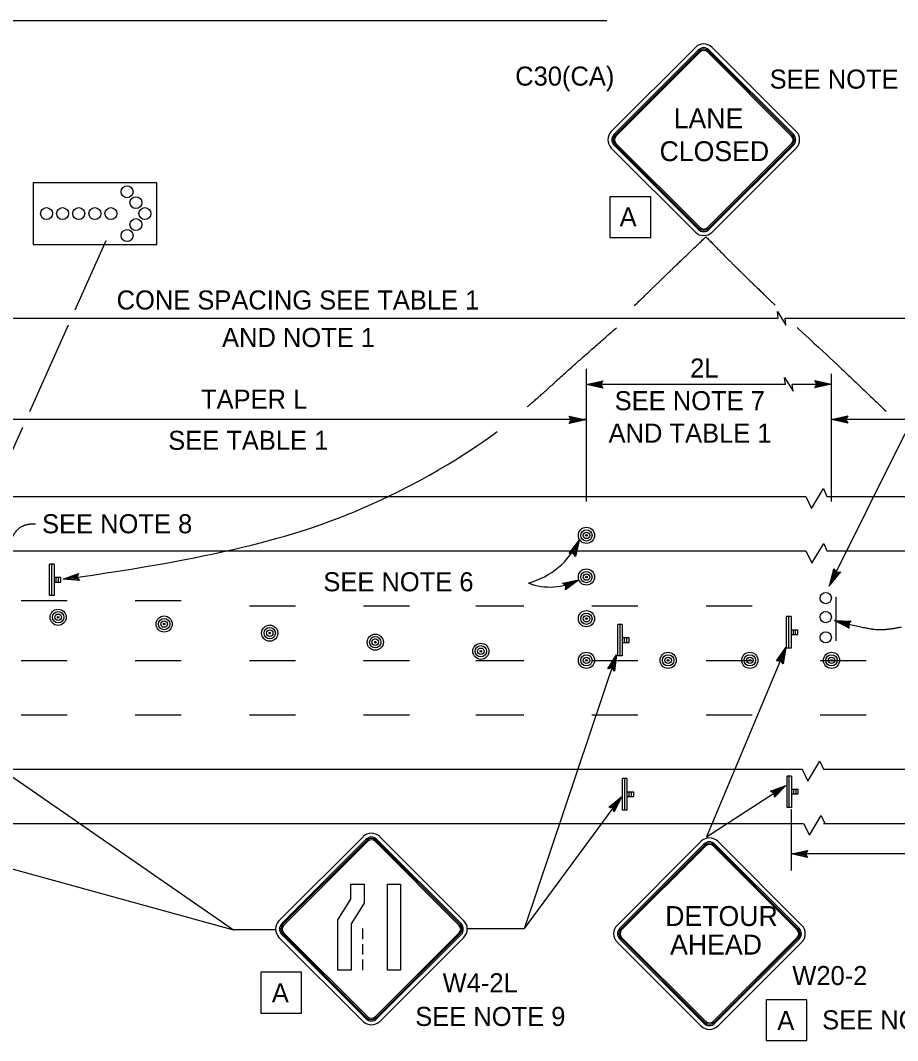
# Model space of a CAD drawing. Extents: x -894 to 866, y -472 to 714.
# Drawn here: x -43.5 to 278.6, y -70.1 to 304.7 of the extents above; entities that cross this region are included whole.
import ezdxf

# ---------------------------------------------------------------- set-up
doc = ezdxf.new("R2010")
doc.units = 0
for name, color, linetype in [('rd_ES', 7, 'Continuous'), ('rd_ETW', 7, 'Continuous'), ('tcd_PVMT-MARKER', 7, 'Continuous'), ('tcd_SIGN-ROADSIDE', 7, 'Continuous'), ('tcd_SIGN-ROADSIDE-anno', 7, 'Continuous'), ('temp_TRAFFIC-CONES', 7, 'Continuous')]:
    doc.layers.add(name, color=color, linetype=linetype)

msp = doc.modelspace()

# ---------------------------------------------------------------- linework, layer by layer
at = {"layer": 'rd_ES'}
for p, q in [((-77.3, 109.79), (244.9, 109.79)), ((252.67, 109.79), (470.43, 109.79)), ((-80.01, 29.59), (243.59, 29.59)), ((251.35, 29.59), (403.68, 29.59))]:
    msp.add_line(p, q, dxfattribs=at)
for points in [[(244.9, 109.79), (247.11, 105.24), (251.48, 112.53), (252.67, 109.79)], [(243.59, 29.59), (245.7, 25.24), (250.08, 32.53), (251.35, 29.59)]]:
    msp.add_lwpolyline(points, dxfattribs=at)
at = {"layer": 'rd_ETW'}
for p, q in [((-77.31, 129.79), (244.9, 129.79)), ((252.66, 129.79), (796.37, 129.79)), ((-79.52, 9.65), (244.09, 9.65)), ((251.35, 9.59), (523.39, 9.59))]:
    msp.add_line(p, q, dxfattribs=at)
for points in [[(244.9, 129.79), (247.01, 125.43), (251.38, 132.73), (252.66, 129.79)], [(244.09, 9.65), (246.2, 5.3), (250.57, 12.59), (251.85, 9.65)]]:
    msp.add_lwpolyline(points, dxfattribs=at)
at = {"layer": 'tcd_PVMT-MARKER'}
for p, q in [((-43.26, 91.53), (-26.34, 91.53)), ((-1.34, 91.53), (15.58, 91.53)), ((40.58, 89.59), (57.5, 89.59)), ((82.5, 89.59), (99.42, 89.59)), ((123.78, 89.59), (141.34, 89.59)), ((166.34, 89.59), (183.26, 89.59)), ((208.26, 89.59), (225.18, 89.59)), ((-43.26, 69.59), (-26.34, 69.59)), ((-1.34, 69.59), (15.58, 69.59)), ((40.58, 69.59), (57.5, 69.59)), ((82.5, 69.59), (99.42, 69.59)), ((123.78, 69.59), (141.34, 69.59)), ((166.34, 69.59), (183.26, 69.59)), ((208.26, 69.59), (225.18, 69.59)), ((250.18, 69.59), (267.1, 69.59)), ((-43.26, 49.59), (-26.34, 49.59)), ((-1.34, 49.59), (15.58, 49.59)), ((40.58, 49.59), (57.5, 49.59)), ((82.5, 49.59), (99.42, 49.59)), ((123.78, 49.59), (141.34, 49.59)), ((166.34, 49.59), (183.26, 49.59)), ((208.26, 49.59), (225.18, 49.59)), ((250.18, 49.59), (267.1, 49.59))]:
    msp.add_line(p, q, dxfattribs=at)
at = {"layer": 'tcd_SIGN-ROADSIDE'}
for p, q in [((-38.87, 245.07), (-38.87, 222.37)), ((6.53, 245.07), (-38.87, 245.07)), ((6.53, 222.37), (6.53, 245.07)), ((-38.87, 222.37), (6.53, 222.37)), ((-31.16, 104.92), (-32.81, 104.92)), ((-32.81, 93.37), (-32.81, 104.92)), ((-31.98, 93.37), (-31.98, 104.92)), ((-31.16, 104.92), (-31.16, 93.37)), ((-30.33, 99.97), (-31.16, 99.97)), ((-31.16, 99.14), (-31.16, 99.14)), ((-31.16, 98.32), (-30.33, 98.32)), ((-28.68, 99.97), (-30.33, 99.97)), ((-30.33, 98.32), (-30.33, 99.97)), ((-30.33, 98.32), (-28.68, 98.32)), ((-29.5, 98.32), (-29.5, 99.97)), ((-28.68, 98.32), (-28.68, 99.97)), ((-31.16, 93.37), (-32.81, 93.37)), ((255.94, 92.87), (255.94, 76.8)), ((177.52, 82.75), (175.87, 82.75)), ((175.87, 71.2), (175.87, 82.75)), ((176.69, 71.2), (176.69, 82.75)), ((177.52, 82.75), (177.52, 71.2)), ((239.49, 85.64), (237.84, 85.64)), ((237.84, 74.08), (237.84, 85.64)), ((238.67, 74.08), (238.67, 85.64)), ((239.49, 85.64), (239.49, 74.08)), ((240.32, 80.69), (239.49, 80.69)), ((239.49, 79.86), (239.49, 79.86)), ((239.49, 79.04), (240.32, 79.04)), ((241.97, 80.69), (240.32, 80.69)), ((240.32, 79.04), (240.32, 80.69)), ((240.32, 79.04), (241.97, 79.04)), ((241.14, 79.04), (241.14, 80.69)), ((241.97, 79.04), (241.97, 80.69)), ((178.35, 77.8), (177.52, 77.8)), ((177.52, 76.98), (177.52, 76.98)), ((177.52, 76.15), (178.35, 76.15)), ((180, 77.8), (178.35, 77.8)), ((178.35, 76.15), (178.35, 77.8)), ((178.35, 76.15), (180, 76.15)), ((179.17, 76.15), (179.17, 77.8)), ((180, 76.15), (180, 77.8)), ((239.49, 74.08), (237.84, 74.08)), ((177.52, 71.2), (175.87, 71.2)), ((239.66, 27.08), (238.01, 27.08)), ((238.01, 15.52), (238.01, 27.08)), ((238.84, 15.52), (238.84, 27.08)), ((239.66, 27.08), (239.66, 15.52)), ((179.21, 26.14), (177.56, 26.14)), ((177.56, 14.58), (177.56, 26.14)), ((178.39, 14.58), (178.39, 26.14)), ((179.21, 26.14), (179.21, 14.58)), ((180.04, 21.18), (179.21, 21.18)), ((179.21, 20.36), (179.21, 20.36)), ((179.21, 19.53), (180.04, 19.53)), ((181.69, 21.18), (180.04, 21.18)), ((180.04, 19.53), (180.04, 21.18)), ((180.04, 19.53), (181.69, 19.53)), ((180.87, 19.53), (180.87, 21.18)), ((181.69, 19.53), (181.69, 21.18)), ((240.49, 22.13), (239.66, 22.13)), ((239.66, 21.3), (239.66, 21.3)), ((239.66, 20.48), (240.49, 20.48)), ((242.14, 22.13), (240.49, 22.13)), ((240.49, 20.48), (240.49, 22.13)), ((240.49, 20.48), (242.14, 20.48)), ((241.31, 20.48), (241.31, 22.13)), ((242.14, 20.48), (242.14, 22.13)), ((239.66, 15.52), (238.01, 15.52)), ((179.21, 14.58), (177.56, 14.58)), ((77.81, -18.2), (77.81, -12.68)), ((77.81, -12.68), (82.68, -12.68)), ((82.68, -12.68), (82.68, -19.58)), ((91.25, -44.26), (91.25, -12.68)), ((91.25, -12.68), (96.12, -12.68)), ((96.12, -12.68), (96.12, -44.26)), ((73.11, -25.8), (77.81, -18.2)), ((82.68, -19.58), (77.98, -27.18)), ((73.11, -44.26), (73.11, -25.8)), ((77.98, -27.18), (77.98, -44.26)), ((82.09, -28.99), (82.09, -32.84)), ((82.09, -34.65), (82.09, -38.44)), ((82.09, -40.3), (82.09, -44.26)), ((77.98, -44.26), (73.11, -44.26)), ((96.12, -44.26), (91.25, -44.26))]:
    msp.add_line(p, q, dxfattribs=at)
for points in [[(204.36, 294.81), (173.47, 263.93)], [(205.38, 293.79), (174.49, 262.91)], [(205.72, 293.45), (174.83, 262.57)], [(206.05, 293.11), (175.17, 262.23)], [(239.65, 262.23), (208.77, 293.11)], [(239.99, 262.57), (209.11, 293.45)], [(240.33, 262.91), (209.45, 293.79)], [(241.35, 263.93), (210.47, 294.81)], [(174.49, 258.84), (205.38, 227.95)], [(174.83, 259.17), (205.72, 228.29)], [(175.17, 259.51), (206.05, 228.63)], [(208.77, 228.63), (239.65, 259.51)], [(209.11, 228.29), (239.99, 259.17)], [(209.45, 227.95), (240.33, 258.84)], [(173.47, 257.82), (204.36, 226.93)], [(210.47, 226.93), (241.35, 257.82)], [(51.43, -26.08), (82.31, 4.8)], [(52.45, -27.1), (83.33, 3.78)], [(87.41, 3.78), (118.29, -27.1)], [(88.42, 4.8), (119.31, -26.08)], [(52.79, -27.44), (83.67, 3.44)], [(53.13, -27.78), (84.01, 3.1)], [(86.73, 3.1), (117.61, -27.78)], [(87.07, 3.44), (117.95, -27.44)], [(206.46, 3.1), (175.57, -27.79)], [(207.47, 2.08), (176.59, -28.81)], [(207.81, 1.74), (176.93, -29.15)], [(208.15, 1.4), (177.27, -29.48)], [(241.75, -29.48), (210.87, 1.4)], [(242.09, -29.15), (211.21, 1.74)], [(242.43, -28.81), (211.55, 2.08)], [(243.45, -27.79), (212.56, 3.1)], [(82.31, -63.08), (51.43, -32.19)], [(83.33, -62.06), (52.45, -31.17)], [(83.67, -61.72), (52.79, -30.83)], [(84.01, -61.38), (53.13, -30.5)], [(117.61, -30.5), (86.73, -61.38)], [(117.95, -30.83), (87.07, -61.72)], [(118.29, -31.17), (87.41, -62.06)], [(119.31, -32.19), (88.42, -63.08)], [(176.59, -32.88), (207.47, -63.76)], [(176.93, -32.54), (207.81, -63.42)], [(177.27, -32.2), (208.15, -63.08)], [(210.87, -63.08), (241.75, -32.2)], [(211.21, -63.42), (242.09, -32.54)], [(211.55, -63.76), (242.43, -32.88)], [(175.57, -33.9), (206.46, -64.78)], [(212.56, -64.78), (243.45, -33.9)]]:
    msp.add_lwpolyline(points, dxfattribs=at)
for centre, radius in [((-4.34, 241.78), 2.2), ((-1.07, 237.75), 2.2), ((-33.92, 233.72), 2.2), ((-28.01, 233.72), 2.2), ((-22.09, 233.72), 2.2), ((-16.17, 233.72), 2.2), ((-10.26, 233.72), 2.2), ((2.21, 233.72), 2.2), ((-1.07, 229.69), 2.2), ((-4.34, 225.67), 2.2), ((252.23, 92.46), 2.06), ((252.23, 85.46), 2.06), ((252.24, 78.04), 2.06)]:
    msp.add_circle(centre, radius, dxfattribs=at)
for centre, radius, start, end in [((207.41, 291.76), 4.32, 45, 135), ((207.41, 291.76), 2.88, 45, 135), ((207.41, 291.76), 2.4, 45, 135), ((207.41, 291.76), 1.92, 45, 135), ((176.53, 260.87), 4.32, 135, 224.9999), ((176.53, 260.87), 2.88, 135, 224.9999), ((176.53, 260.87), 2.4, 135, 224.9999), ((238.3, 260.87), 2.4, 315, 45), ((238.3, 260.87), 2.88, 315, 45), ((238.3, 260.87), 4.32, 315, 45), ((176.53, 260.87), 1.92, 135, 224.9999), ((238.3, 260.87), 1.92, 315, 45), ((207.41, 229.99), 4.32, 225, 315), ((207.41, 229.99), 2.88, 225, 315), ((207.41, 229.99), 2.4, 225, 315), ((207.41, 229.99), 1.92, 225, 315), ((85.37, 1.75), 4.32, 45, 135), ((85.37, 1.75), 2.88, 45, 135), ((85.37, 1.75), 2.4, 45, 135), ((209.51, 0.04), 4.32, 45, 135), ((85.37, 1.75), 1.92, 45, 135), ((209.51, 0.04), 2.88, 45, 135), ((209.51, 0.04), 2.4, 45, 135), ((209.51, 0.04), 1.92, 45, 135), ((54.49, -29.14), 4.32, 135, 225), ((116.25, -29.14), 4.32, 315.0001, 45), ((54.49, -29.14), 2.88, 135, 225), ((54.49, -29.14), 2.4, 135, 225), ((54.49, -29.14), 1.92, 135, 225), ((116.25, -29.14), 1.92, 315.0001, 45), ((116.25, -29.14), 2.4, 315.0001, 45), ((116.25, -29.14), 2.88, 315.0001, 45), ((178.63, -30.84), 4.32, 135, 224.9999), ((178.63, -30.84), 2.88, 135, 224.9999), ((178.63, -30.84), 2.4, 135, 224.9999), ((178.63, -30.84), 1.92, 135, 224.9999), ((240.39, -30.84), 1.92, 315, 45), ((240.39, -30.84), 2.4, 315, 45), ((240.39, -30.84), 2.88, 315, 45), ((240.39, -30.84), 4.32, 315, 45), ((85.37, -60.02), 4.32, 225, 315), ((85.37, -60.02), 2.88, 225, 315), ((85.37, -60.02), 2.4, 225, 315), ((85.37, -60.02), 1.92, 225, 315), ((209.51, -61.73), 2.4, 225, 315), ((209.51, -61.73), 1.92, 225, 315), ((209.51, -61.73), 4.32, 225, 315), ((209.51, -61.73), 2.88, 225, 315)]:
    msp.add_arc(centre, radius, start, end, dxfattribs=at)
at = {"layer": 'tcd_SIGN-ROADSIDE-anno'}
for p, q in [((-272.87, 304.71), (171.86, 304.71)), ((-23.39, 198.39), (-12.02, 223.85)), ((-82.1, 195.25), (234.78, 195.25)), ((237.28, 195.25), (758.91, 195.25)), ((-40.05, 161.06), (-25.87, 192.82)), ((164.34, 127.99), (164.34, 176.68)), ((254.34, 127.99), (254.34, 174.8)), ((171.1, 170.99), (164.34, 170.99)), ((164.41, 170.99), (170.41, 172.32)), ((170.41, 169.65), (164.41, 170.99)), ((164.41, 170.99), (164.41, 170.99)), ((170.19, 170.01), (165.79, 170.99)), ((165.8, 170.99), (170.17, 171.96)), ((167.17, 170.99), (169.99, 171.62)), ((169.96, 170.37), (167.17, 170.99)), ((168.55, 170.99), (169.76, 171.26)), ((169.78, 170.71), (168.55, 170.99)), ((170.41, 172.32), (169.61, 170.99)), ((169.61, 170.99), (170.41, 169.65)), ((170.41, 172.32), (170.41, 172.32)), ((170.41, 169.65), (170.41, 169.65)), ((237.39, 170.99), (171.1, 170.99)), ((254.34, 170.99), (239.89, 170.99)), ((249.04, 171.07), (248.24, 172.41)), ((248.24, 172.41), (248.24, 172.41)), ((248.24, 172.41), (254.24, 171.07)), ((254.24, 171.07), (248.24, 169.74)), ((248.24, 169.74), (249.04, 171.07)), ((248.24, 169.74), (248.24, 169.74)), ((248.46, 172.05), (252.87, 171.07)), ((252.85, 171.06), (248.48, 170.09)), ((251.48, 171.07), (248.66, 170.44)), ((248.69, 171.69), (251.48, 171.07)), ((248.87, 171.34), (250.1, 171.07)), ((250.1, 171.07), (248.89, 170.8)), ((254.24, 171.07), (254.24, 171.07)), ((87.86, 158.1), (-67.66, 158.1)), ((164.34, 158.1), (87.86, 158.1)), ((158.76, 157.96), (157.96, 159.3)), ((157.96, 159.3), (157.96, 159.3)), ((157.96, 159.3), (163.96, 157.96)), ((163.96, 157.96), (157.96, 156.63)), ((157.96, 156.63), (158.76, 157.96)), ((158.18, 158.94), (162.58, 157.96)), ((162.57, 157.95), (158.2, 156.99)), ((161.2, 157.96), (158.37, 157.33)), ((158.41, 158.58), (161.2, 157.96)), ((158.59, 158.23), (159.82, 157.96)), ((159.82, 157.96), (158.61, 157.69)), ((163.96, 157.96), (163.96, 157.96)), ((254.28, 158.12), (260.28, 159.45)), ((260.28, 156.78), (254.28, 158.12)), ((254.28, 158.12), (254.28, 158.12)), ((484.35, 158.1), (254.34, 158.1)), ((260.07, 157.14), (255.66, 158.12)), ((255.67, 158.12), (260.05, 159.09)), ((257.05, 158.12), (259.87, 158.74)), ((259.83, 157.5), (257.05, 158.12)), ((258.43, 158.12), (259.64, 158.39)), ((259.66, 157.84), (258.43, 158.12)), ((260.28, 159.45), (259.48, 158.12)), ((259.48, 158.12), (260.28, 156.78)), ((260.28, 159.45), (260.28, 159.45)), ((-66.3, 102.25), (-42.65, 155.23)), ((157.96, 156.63), (157.96, 156.63)), ((260.28, 156.78), (260.28, 156.78)), ((253.53, 96.82), (281.42, 152.98)), ((157.96, 108.84), (161.69, 113.72)), ((158.37, 108.88), (161.11, 112.47)), ((161.11, 112.46), (160.15, 108.08)), ((161.69, 113.72), (160.38, 107.72)), ((161.69, 113.72), (161.69, 113.72)), ((159.51, 109), (157.96, 108.84)), ((157.96, 108.84), (157.96, 108.84)), ((158.79, 108.94), (160.53, 111.21)), ((159.18, 108.96), (159.95, 109.96)), ((160.38, 107.72), (159.51, 109)), ((159.95, 109.96), (159.68, 108.75)), ((160.53, 111.21), (159.91, 108.39)), ((160.38, 107.72), (160.38, 107.72)), ((253.75, 97.27), (255.23, 103.24)), ((257.62, 102.05), (253.75, 97.27)), ((254.37, 98.52), (255.45, 102.87)), ((257.21, 102.01), (254.37, 98.51)), ((254.98, 99.74), (255.68, 102.55)), ((256.78, 101.96), (254.98, 99.74)), ((255.23, 103.24), (255.23, 103.24)), ((255.23, 103.24), (256.07, 101.93)), ((255.6, 100.98), (255.9, 102.18)), ((256.39, 101.96), (255.6, 100.98)), ((256.07, 101.93), (257.62, 102.05)), ((257.62, 102.05), (257.62, 102.05)), ((155.54, 97.9), (161.56, 99.16)), ((156.82, 97.01), (155.54, 97.9)), ((155.54, 97.9), (155.54, 97.9)), ((155.88, 97.67), (160.3, 98.59)), ((156.24, 97.44), (159.04, 98.02)), ((161.56, 99.16), (156.64, 95.47)), ((160.29, 98.58), (156.7, 95.9)), ((159.04, 98.02), (156.72, 96.28)), ((161.56, 99.16), (161.56, 99.16)), ((-145.26, 95.22), (34.69, -29.46)), ((156.55, 97.19), (157.78, 97.45)), ((156.64, 95.47), (156.82, 97.01)), ((156.64, 95.47), (156.64, 95.47)), ((157.78, 97.45), (156.79, 96.71)), ((253.75, 97.27), (253.75, 97.27)), ((141.62, -28.98), (175.39, 71.66)), ((237.62, 74.29), (208.48, 4.7)), ((208.48, 4.7), (237.62, 23.61)), ((-143.75, 19.73), (34.69, -29.46)), ((141.62, -28.98), (177.23, 19.41)), ((239.66, -7.6), (239.66, 14.88)), ((441.79, -1.55), (239.66, -1.55)), ((50.01, -29.46), (34.69, -29.46)), ((120.36, -28.98), (141.62, -28.98))]:
    msp.add_line(p, q, dxfattribs=at)
for points in [[(172.99, 239.92), (172.99, 224.92), (187.99, 224.92), (187.99, 239.92)], [(-21.84, 98.89), (-27.87, 99.4), (-22.19, 101.5), (-22.35, 101.12), (-26.51, 99.59), (-22.09, 99.21), (-22.35, 99.53), (-25.17, 99.77), (-22.52, 100.75), (-22.68, 100.37), (-23.83, 99.95), (-22.6, 99.85), (-22.8, 100.09), (-22.19, 101.5), (-22.8, 100.09)], [(260.88, 81.46), (255.47, 84.17), (261.51, 84.01), (261.23, 83.72), (256.8, 83.84), (260.76, 81.85), (260.64, 82.24), (258.1, 83.51), (260.94, 83.43), (260.65, 83.14), (259.42, 83.18), (260.52, 82.62), (260.43, 82.93), (261.51, 84.01), (260.43, 82.93)], [(172.2, 66.52), (175.39, 71.66), (174.68, 65.65), (174.42, 65.97), (174.94, 70.37), (172.6, 66.6), (173, 66.68), (174.49, 69.09), (174.16, 66.28), (173.9, 66.59), (174.04, 67.81), (173.4, 66.76), (173.71, 66.83), (174.68, 65.65), (173.71, 66.83)], [(234.13, 69.35), (237.62, 74.29), (236.55, 68.33), (236.31, 68.66), (237.1, 73.02), (234.53, 69.41), (234.93, 69.46), (236.57, 71.78), (236.07, 68.99), (235.83, 69.32), (236.05, 70.52), (235.33, 69.52), (235.65, 69.57), (236.55, 68.33), (235.65, 69.57)], [(231.95, 21.5), (237.62, 23.61), (233.38, 19.29), (233.37, 19.7), (236.48, 22.86), (232.32, 21.32), (232.68, 21.14), (235.34, 22.13), (233.36, 20.11), (233.34, 20.52), (234.2, 21.39), (233.05, 20.96), (233.33, 20.82), (233.38, 19.29), (233.33, 20.82)], [(172.52, 15.61), (177.23, 19.41), (174.57, 13.97), (174.43, 14.35), (176.38, 18.33), (172.92, 15.56), (173.32, 15.5), (175.53, 17.28), (174.29, 14.74), (174.15, 15.12), (174.68, 16.22), (173.73, 15.45), (174.04, 15.4), (174.57, 13.97), (174.04, 15.4)], [(245.57, -2.87), (239.66, -1.55), (245.57, -0.24), (245.36, -0.59), (241.03, -1.54), (245.36, -2.52), (245.15, -2.17), (242.38, -1.55), (245.15, -0.94), (244.94, -1.29), (243.74, -1.55), (244.94, -1.82), (244.78, -1.55), (245.57, -0.24), (244.78, -1.55)], [(44.75, -45.03), (44.75, -60.03), (59.75, -60.03), (59.75, -45.03)], [(230.28, -55.13), (230.28, -70.13), (245.28, -70.13), (245.28, -55.13)]]:
    msp.add_lwpolyline(points, close=True, dxfattribs=at)
for points in [[(234.78, 195.25), (234.47, 197.75), (237.6, 192.75), (237.28, 195.25)], [(237.39, 170.99), (237.08, 173.49), (240.21, 168.49), (239.89, 170.99)]]:
    msp.add_lwpolyline(points, dxfattribs=at)
for centre, radius, start, end in [((135.58, 125.78), 28.76, 285.0158, 335.209), ((151.04, 118.78), 22.26, 248.9245, 298.2016)]:
    msp.add_arc(centre, radius, start, end, dxfattribs=at)
for points, degree in [([(181.95, 199.87), (189.72, 207.44), (198.37, 215.83), (208.24, 225.21)], 2), ([(208.24, 225.21), (216.33, 216.91), (224.79, 208.61), (233.68, 200.05)], 2), ([(142.56, 162.68), (149.7, 168.84), (157.1, 175.79), (175.38, 191.8)], 2), ([(241.68, 191.87), (254.24, 180.38), (261.88, 173.1), (269.82, 165.48), (274.43, 161.08)], 3), ([(-27.87, 99.4), (31.77, 107.57), (88.34, 124.1), (124.17, 147.99), (131.57, 153.68)], 3), ([(-65.13, 97.87), (-58.57, 98.37), (-47.64, 112.89), (-43.25, 120.03), (-37.97, 119.69)], 2), ([(255.47, 84.17), (267.76, 81.09), (274.3, 80.71), (280.06, 81.86)], 2)]:
    msp.add_open_spline(points, degree=degree, dxfattribs=at)
at = {"layer": 'temp_TRAFFIC-CONES'}
for centre, radius in [((164.34, 115.51), 2.97), ((164.34, 115.51), 2.08), ((164.34, 115.51), 1.19), ((164.34, 115.51), 0.297), ((164.34, 100.2), 2.97), ((164.34, 100.2), 2.08), ((164.34, 100.2), 1.19), ((164.34, 100.2), 0.297), ((-29.66, 85.41), 2.97), ((-29.66, 85.41), 2.08), ((-29.66, 85.41), 1.19), ((164.34, 84.89), 2.97), ((164.34, 84.89), 2.08), ((-29.66, 85.41), 0.297), ((9.27, 82.92), 2.97), ((9.27, 82.92), 2.08), ((9.27, 82.92), 1.19), ((9.27, 82.92), 0.297), ((48.04, 79.59), 2.97), ((164.34, 84.89), 1.19), ((164.34, 84.89), 0.297), ((48.04, 79.59), 2.08), ((48.04, 79.59), 1.19), ((48.04, 79.59), 0.297), ((86.8, 76.25), 2.97), ((86.8, 76.25), 2.08), ((86.8, 76.25), 1.19), ((86.8, 76.25), 0.297), ((125.57, 72.92), 2.97), ((125.57, 72.92), 2.08), ((125.57, 72.92), 1.19), ((125.57, 72.92), 0.297), ((164.34, 69.59), 2.97), ((164.34, 69.59), 2.08), ((194.34, 69.59), 2.97), ((194.34, 69.59), 2.08), ((224.34, 69.59), 2.97), ((224.34, 69.59), 2.08), ((254.34, 69.59), 2.97), ((254.34, 69.59), 2.08), ((164.34, 69.59), 1.19), ((164.34, 69.59), 0.297), ((194.34, 69.59), 1.19), ((194.34, 69.59), 0.297), ((224.34, 69.59), 1.19), ((224.34, 69.59), 0.297), ((254.34, 69.59), 1.19), ((254.34, 69.59), 0.297)]:
    msp.add_circle(centre, radius, dxfattribs=at)

# ---------------------------------------------------------------- texts
at = {"layer": 'tcd_SIGN-ROADSIDE'}
for s, p in [('LANE', (196.37, 265.07)), ('CLOSED', (191.19, 253)), ('DETOUR', (193.27, -28.02)), ('AHEAD', (195.06, -38.51))]:
    msp.add_text(s, height=7.32, dxfattribs=at).set_placement(p)
at = {"layer": 'tcd_SIGN-ROADSIDE-anno'}
for s, p in [('C30(CA)', (138.18, 280.75)), ('SEE NOTE 5', (231.63, 279.65)), ('A', (176.52, 229)), ('CONE SPACING SEE TABLE 1', (-8.18, 198.49)), ('AND NOTE 1', (30.53, 184.71)), ('2L', (202.43, 173.49)), ('TAPER L', (22.81, 162.04)), ('SEE NOTE 7', (174.72, 161.49)), ('SEE TABLE 1', (10.76, 146.94)), ('AND TABLE 1', (172.48, 149.58)), ('SEE NOTE 8', (-35.56, 116.27)), ('SEE NOTE 6', (67.74, 94.96)), ('W20-2', (239.94, -49.73)), ('W4-2L', (111.54, -52.38)), ('A', (48.81, -56.11)), ('SEE NOTE 9', (101.48, -64.75)), ('A', (234.43, -66.21)), ('SEE NOTE 2', (250.9, -66))]:
    msp.add_text(s, height=7, dxfattribs=at).set_placement(p)

doc.saveas('drawing.dxf')
